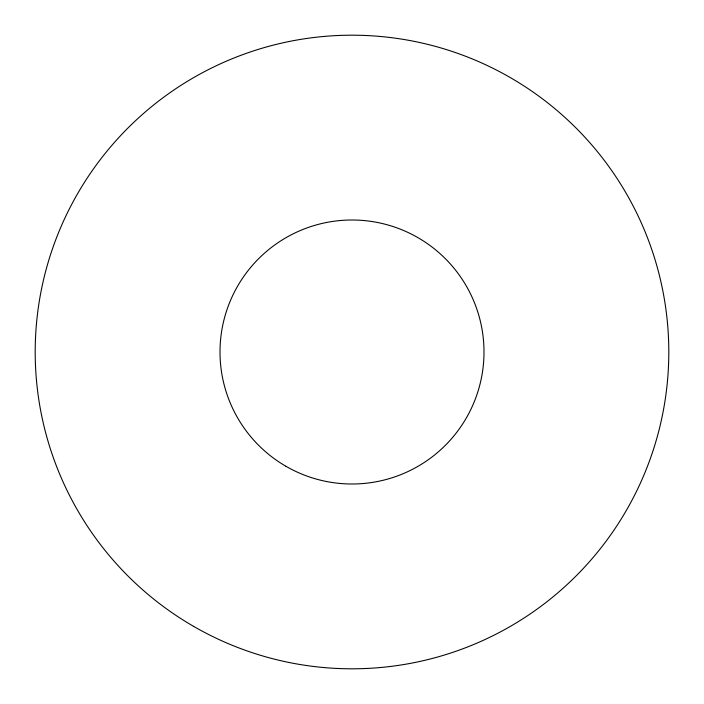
<?xml version="1.0" encoding="UTF-8"?>
<svg xmlns="http://www.w3.org/2000/svg" width="704" height="704" viewBox="0 0 704 704"><rect width="100%" height="100%" fill="white"/><g stroke="black" fill="none" stroke-linecap="round" stroke-linejoin="round"><path stroke-width="1.06" d="M286 466.312A132 132 0 0 0 484 352A132 132 0 0 0 286 237.688A132 132 0 0 0 286 466.312M193.6 626.358A316.8 316.8 0 0 0 668.8 352A316.8 316.8 0 0 0 193.6 77.642A316.8 316.8 0 0 0 193.6 626.358"/></g></svg>
